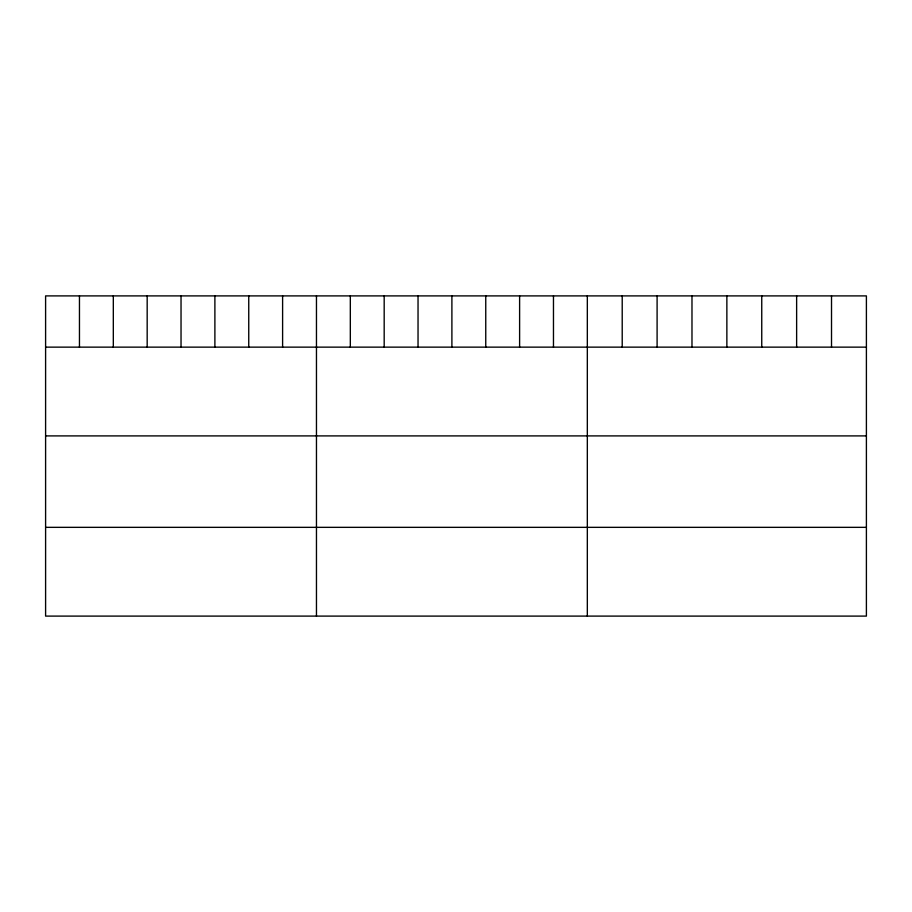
<?xml version="1.0" encoding="UTF-8"?>
<svg xmlns="http://www.w3.org/2000/svg" width="912" height="912" viewBox="0 0 912 912"><rect width="100%" height="100%" fill="white"/><g stroke="black" fill="none" stroke-linecap="round" stroke-linejoin="round"><path stroke-width="1.37" d="M866.4 347.141L866.4 616.102L45.6 616.102L45.6 295.898L866.4 295.898L866.4 347.141L45.6 347.141M45.6 435.902L866.4 435.902M45.6 527.341L866.4 527.341M831.516 295.898L831.516 347.141M796.632 295.898L796.632 347.141M761.748 295.898L761.748 347.141M726.864 295.898L726.864 347.141M691.98 295.898L691.98 347.141M657.096 295.898L657.096 347.141M622.212 295.898L622.212 347.141M587.328 295.898L587.328 616.102M553.47 295.898L553.47 347.141M519.612 295.898L519.612 347.141M485.754 295.898L485.754 347.141M451.896 295.898L451.896 347.141M418.038 295.898L418.038 347.141M384.18 295.898L384.18 347.141M350.322 295.898L350.322 347.141M316.464 295.898L316.464 616.102M282.606 295.898L282.606 347.141M248.748 295.898L248.748 347.141M214.89 295.898L214.89 347.141M181.032 295.898L181.032 347.141M147.174 295.898L147.174 347.141M113.316 295.898L113.316 347.141M79.458 295.898L79.458 347.141"/></g></svg>
